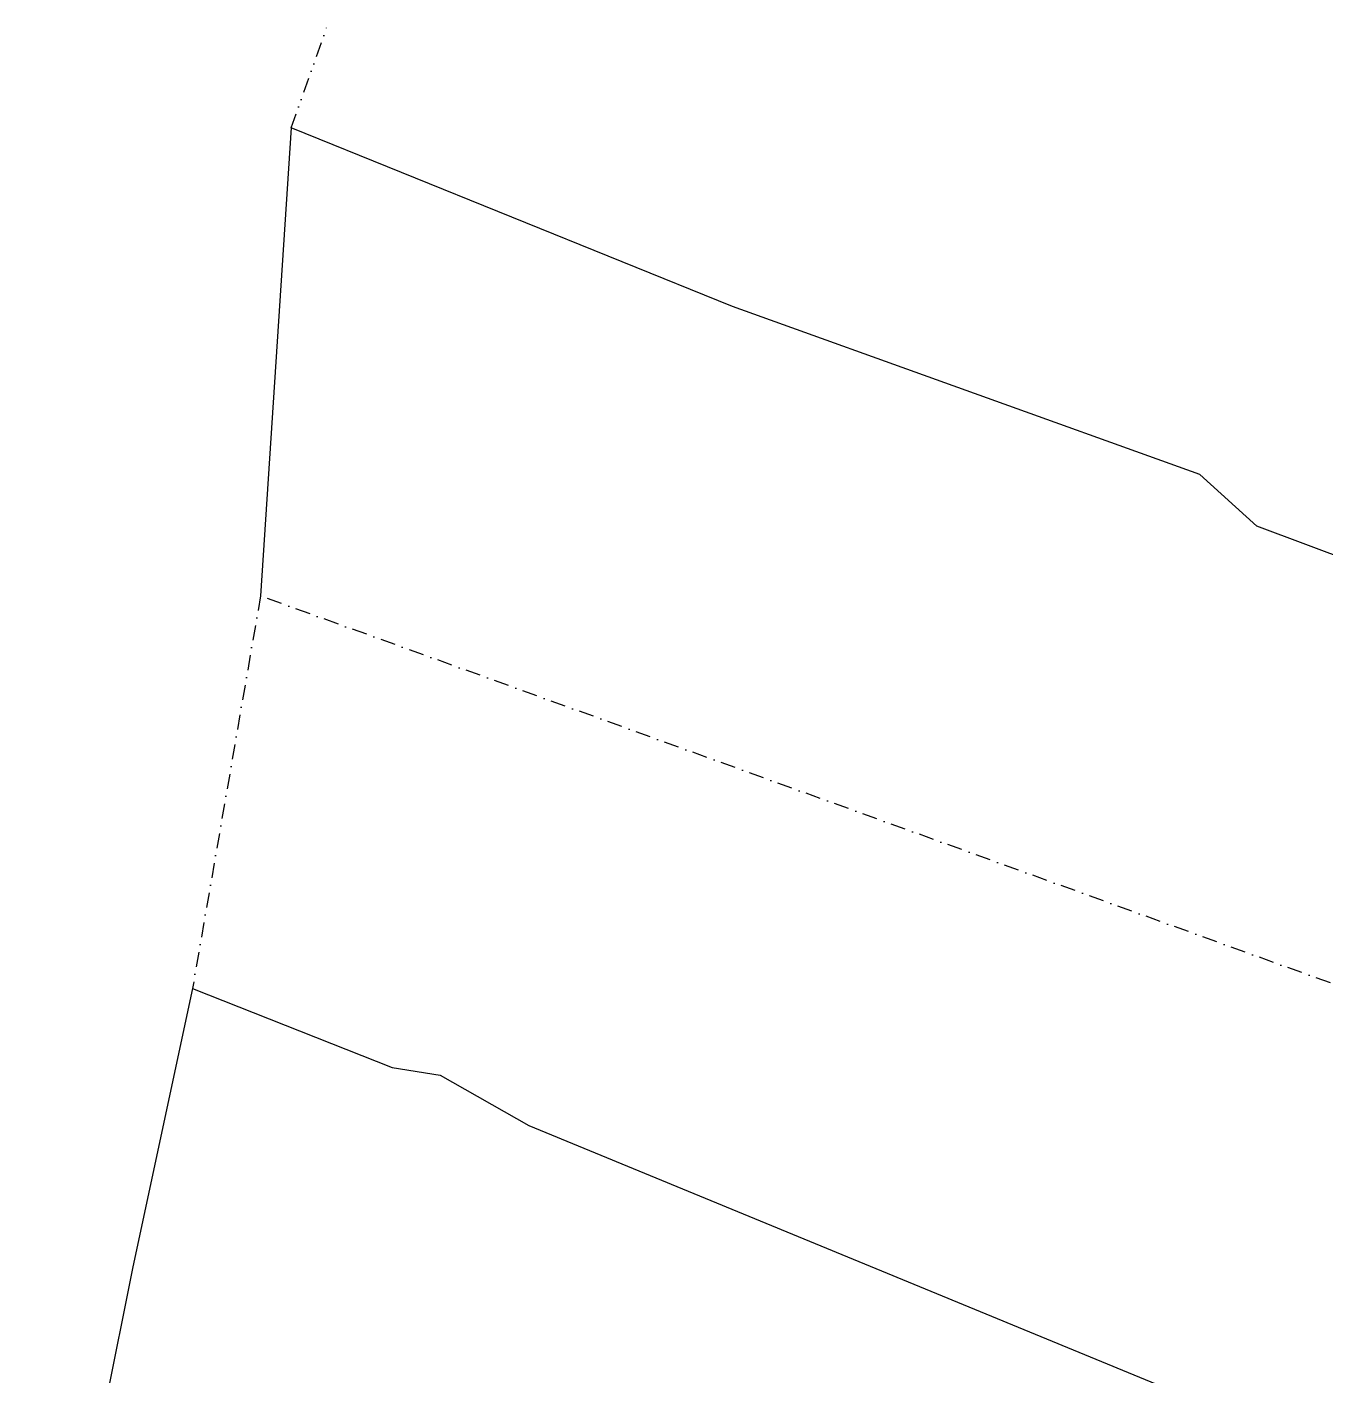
# Model space of a CAD drawing. Header units: metres. Extents: x 276552 to 278749, y 2059817 to 2062422.
# Drawn here: x 276849 to 277284, y 2061970.3 to 2062422.1 of the extents above; entities that cross this region are included whole.
import ezdxf

# ---------------------------------------------------------------- set-up
doc = ezdxf.new("R2010")
doc.units = ezdxf.units.M
doc.linetypes.add('DASHDOT', pattern=[1, 0.5, -0.25, 0, -0.25])
doc.linetypes.add('DIVIDE', pattern=[1.25, 0.5, -0.25, 0, -0.25, 0, -0.25])
for name, color, linetype in [('OFF', 1, 'Continuous'), ('POLY_WATER', 4, 'Continuous'), ('V_BOUND_LINE', 7, 'Continuous'), ('V_BOUND_STREAM_LINE', 7, 'DASHDOT'), ('V_DIVIDE_LINE', 7, 'DIVIDE')]:
    doc.layers.add(name, color=color, linetype=linetype)

msp = doc.modelspace()

# ---------------------------------------------------------------- linework, layer by layer
at = {"layer": 'OFF'}
msp.add_line((276937.51, 2062388.26), (276927.26, 2062231.42), dxfattribs=at)
at = {"layer": 'POLY_WATER'}
for p, q in [((277085.4, 2062328.37), (276937.51, 2062388.26)), ((277242.01, 2062272.11), (277085.4, 2062328.37)), ((277261.09, 2062254.78), (277242.01, 2062272.11)), ((277488.46, 2062169.41), (277261.09, 2062254.78)), ((276904.46, 2062099.84), (276971.38, 2062073.37)), ((276971.38, 2062073.37), (276987.47, 2062070.85)), ((276987.47, 2062070.85), (277017.14, 2062053.96)), ((277017.14, 2062053.96), (277242.15, 2061961.16))]:
    msp.add_line(p, q, dxfattribs=at)
at = {"layer": 'V_BOUND_LINE'}
for p, q in [((276904.46, 2062099.84), (276884.46, 2062006.61)), ((276884.46, 2062006.61), (276848.98, 2061830.33))]:
    msp.add_line(p, q, dxfattribs=at)
at = {"layer": 'V_BOUND_STREAM_LINE', "ltscale": 10}
for p, q in [((276927.26, 2062231.42), (276904.46, 2062099.84)), ((277437.7, 2062046.75), (276927.26, 2062231.42))]:
    msp.add_line(p, q, dxfattribs=at)
at = {"layer": 'V_DIVIDE_LINE', "ltscale": 10}
msp.add_line((276937.51, 2062388.26), (276949.46, 2062422.1), dxfattribs=at)

doc.saveas('drawing.dxf')
